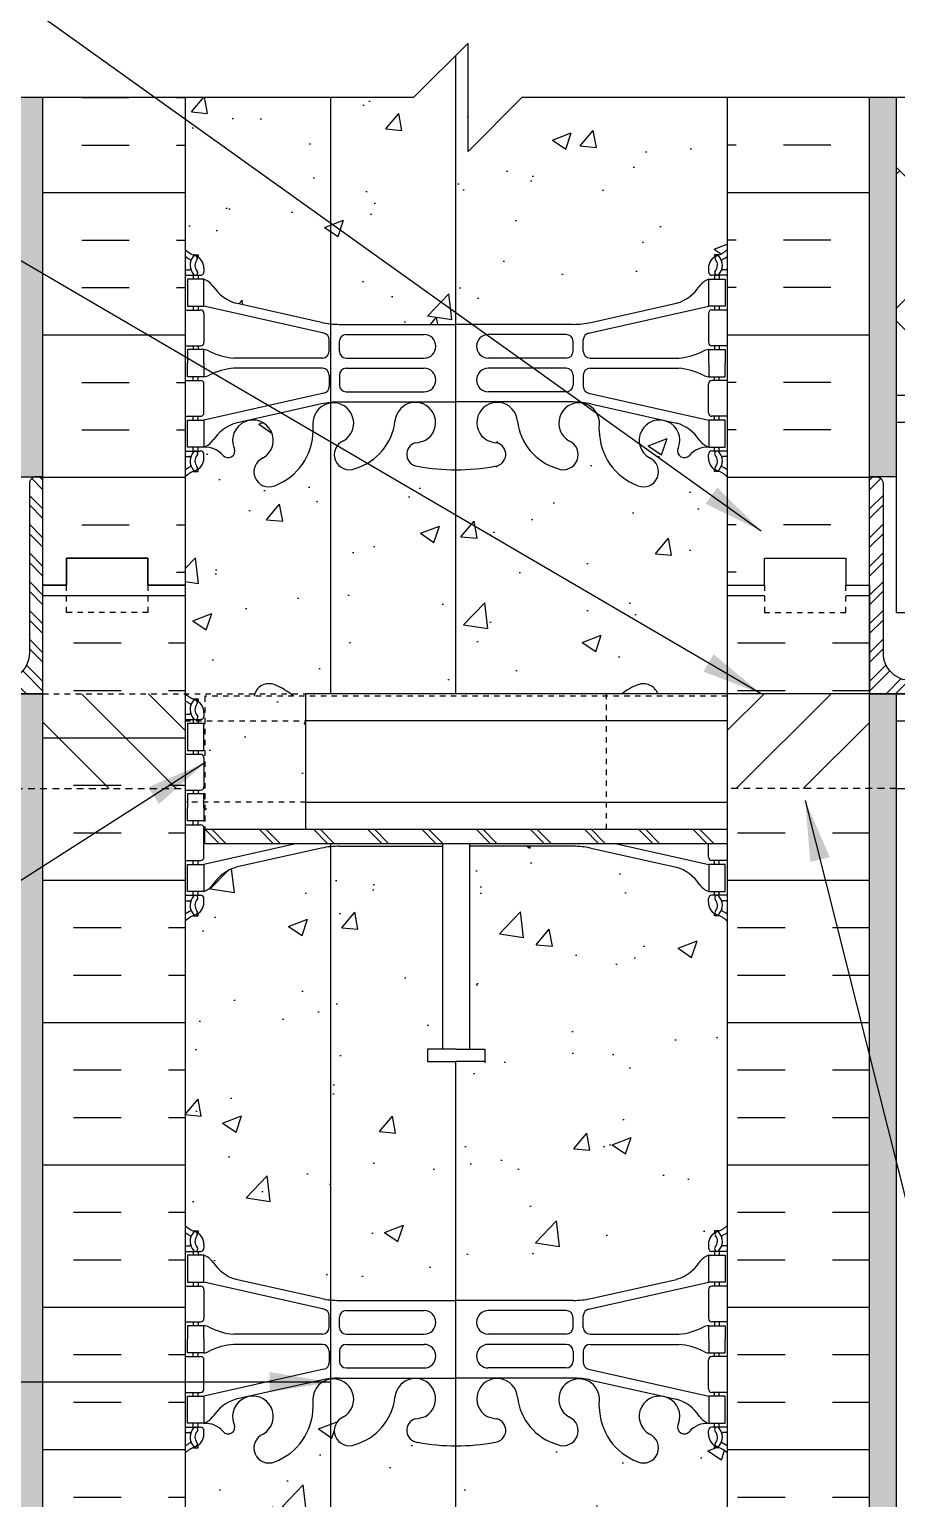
# Model space of a CAD drawing. Header units: inches. Extents: x 378 to 484, y 176 to 258.
# Drawn here: x 448.45 to 464.45, y 205.05 to 232.15 of the extents above; entities that cross this region are included whole.
import ezdxf

# ---------------------------------------------------------------- set-up
doc = ezdxf.new("R2010")
doc.units = ezdxf.units.IN
doc.header["$LTSCALE"] = 0.5
doc.header["$MEASUREMENT"] = 0
doc.linetypes.add('DASHED2', pattern=[0.375, 0.25, -0.125])
doc.linetypes.add('HIDDEN2', pattern=[0.1875, 0.125, -0.0625])
for name, color, linetype in [('HATCH', 12, 'Continuous'), ('Hidden2', 12, 'HIDDEN2'), ('line25', 2, 'Continuous'), ('LINE3', 3, 'Continuous'), ('LINE50', 5, 'Continuous'), ('LINE9', 9, 'Continuous'), ('TEXT', 4, 'Continuous'), ('Web_Edge', 9, 'Continuous')]:
    doc.layers.add(name, color=color, linetype=linetype)
doc.styles.add('DIM', font='romans.shx', dxfattribs={"width": 0.7})
doc.dimstyles.new('ext_12', dxfattribs={"dimscale": 12, "dimtxt": 0.09375, "dimasz": 0.09375, "dimexe": 0.09375, "dimexo": 0.0625, "dimgap": 0.0625, "dimtad": 1, "dimdec": 1, "dimzin": 3, "dimdsep": 46, "dimlunit": 4, "dimtxsty": 'DIM', "dimcen": 0.09, "dimdle": 0.09375, "dimclrt": 4, "dimadec": 0, "dimazin": 0, "dimtfac": 1, "dimtdec": 1, "dimtmove": 2, "dimatfit": 3, "dimfxl": 1, "dimfrac": 2, "dimtolj": 1, "dimtzin": 0, "dimarcsym": 0})

msp = doc.modelspace()

# ---------------------------------------------------------------- hatches: boundary and pattern name
at = {"layer": 'HATCH'}
h = msp.add_hatch(dxfattribs=at)
h.set_pattern_fill('AR-SAND', color=256, scale=0.25, style=0)
h.set_pattern_definition([(37.5, (464.0632, 249.3617), (-0.0157483, 0.481706), [0, -0.38, 0, -0.425, 0, -0.40625]), (7.5, (464.0632, 249.3617), (0.442444, 0.705537), [0, -0.205, 0, -0.3425, 0, -0.13125]), (327.5, (463.7557, 249.3617), (0.7785355, 0.001415), [0, -0.125, 0, -0.45, 0, -0.5875]), (317.5, (463.7557, 249.3617), (0.751532, 0.219419), [0, -0.0625, 0, -0.295, 0, -0.3375])])
h.paths.add_polyline_path([(464.452, 250.124), (463.952, 250.124), (463.952, 248.389), (464.452, 248.389)])
h.paths.add_polyline_path([(448.702, 248.227), (448.702, 248.227), (448.202, 248.227), (448.202, 233.399), (448.702, 233.399), (448.702, 239.897)])
h.paths.add_polyline_path([(448.702, 250.124), (448.202, 250.124), (448.202, 248.389), (448.702, 248.389)])
h.paths.add_polyline_path([(464.452, 248.227), (463.952, 248.227), (463.952, 239.897), (463.952, 233.399), (464.452, 233.399)])
h.paths.add_polyline_path([(448.702, 230.897), (448.202, 230.897), (448.202, 223.897), (448.702, 223.897)])
h.paths.add_polyline_path([(464.452, 230.897), (463.952, 230.897), (463.952, 223.897), (464.452, 223.897)])
h = msp.add_hatch(dxfattribs=at)
h.set_pattern_fill('AR-CONC', color=256, scale=0.5)
h.set_pattern_definition([(50, (0, 0), (3.586301, -0.31376), [0.375, -4.125]), (355, (0, 0), (-0.693757, 3.76096), [0.3, -3.3]), (100.45144, (0.299, -0.026), (2.892544, 3.4472), [0.3187, -3.50571]), (46.1842, (0, 1), (5.336207, -0.827596), [0.5625, -6.1875]), (96.6356, (0.4447, 0.931), (4.67331, 4.870593), [0.47805, -5.25857]), (351.1842, (0, 1), (4.67331, 4.870593), [0.45, -4.95]), (21, (0.5, 0.75), (2.984535, -2.013094), [0.375, -4.125]), (326, (0.5, 0.75), (1.216577, 3.62575), [0.3, -3.3]), (71.45144, (0.7487, 0.5822), (4.201112, 1.612656), [0.3187, -3.50571]), (37.5, (0, 0), (0.0607993, 1.6644693), [0, -3.26, 0, -3.35, 0, -3.3125]), (7.5, (0, 0), (1.3153477, 1.9720586), [0, -1.91, 0, -3.185, 0, -1.2625]), (327.5, (-1.115, 0), (2.6691122, -0.1127744), [0, -1.25, 0, -3.9, 0, -5.175]), (317.5, (-1.615, 0), (2.915931, 0.500525), [0, -1.625, 0, -2.59, 0, -3.675])])
h.paths.add_polyline_path([(463.952, 248.227), (463.451, 248.227), (463.227, 248.308), (463.452, 248.389), (463.952, 248.389), (463.952, 250.124), (448.702, 250.124), (448.702, 248.389), (449.202, 248.389), (449.427, 248.308), (449.203, 248.227), (448.702, 248.227), (448.702, 239.897), (449.139, 239.897), (449.139, 240.397), (450.639, 240.397), (450.639, 239.897), (451.327, 239.897), (451.327, 237.897, 0.088416), (451.473, 237.8), (451.563, 237.8), (451.563, 237.758, -0.249069), (451.673, 237.551), (451.673, 237.483, -0.414214), (451.61, 237.421), (451.563, 237.421), (451.563, 237.351), (451.668, 237.351, 0.231736), (452.026, 237.502, -0.8344), (452.237, 237.376), (452.225, 237.355, 2.155404), (452.764, 237.549, -1), (452.978, 238.06, -0.311223), (453.687, 237.044), (453.686, 236.879, 1.661382), (454.247, 237.232, -1), (454.461, 237.743, -0.30095), (455.197, 236.871, 1.661382), (455.758, 237.224, 0.055617), (455.579, 237.269, -0.843243), (455.613, 237.702, -0.047544), (456.327, 237.766, -0.047544), (457.041, 237.702, -0.843243), (457.075, 237.269, 0.055617), (456.896, 237.224, 1.661382), (457.457, 236.871, -0.30095), (458.193, 237.743, -1), (458.407, 237.232, 1.661382), (458.968, 236.879), (458.967, 237.044, -0.311223), (459.676, 238.06, -1), (459.89, 237.549, 2.155404), (460.428, 237.355), (460.417, 237.376, -0.834375), (460.628, 237.502, 0.23174), (460.986, 237.351), (461.091, 237.351), (461.091, 237.421), (461.043, 237.421, -0.414214), (460.981, 237.483), (460.981, 237.551, -0.249069), (461.091, 237.758), (461.091, 237.8), (461.181, 237.8, 0.08841), (461.327, 237.897), (461.327, 239.897), (462.014, 239.897), (462.014, 240.397), (463.514, 240.397), (463.514, 239.897), (463.952, 239.897)])
h.paths.add_polyline_path([(456.32, 247.82), (456.286, 247.86), (456.004, 247.716, -1.846412), (456.023, 248.163), (456.286, 247.86), (456.32, 247.877, -2.114532)], flags=16)
h.paths.add_polyline_path([(460.393, 234.696), (458.812, 235.049, 0.054974), (458.485, 235.085), (456.327, 235.085), (454.169, 235.085, 0.054974), (453.842, 235.049), (452.261, 234.696, 0.180914), (451.844, 234.385, -0.155529), (451.668, 234.251), (451.563, 234.251), (451.563, 234.181), (451.61, 234.181, -0.414214), (451.673, 234.118), (451.673, 234.051, -0.249069), (451.563, 233.844), (451.563, 233.802), (451.473, 233.802, 0.088416), (451.327, 233.705), (451.327, 233.399), (455.546, 233.399), (456.546, 234.399), (456.546, 232.399), (457.546, 233.399), (461.327, 233.399), (461.327, 233.705, 0.08841), (461.181, 233.802), (461.091, 233.802), (461.091, 233.844, -0.249069), (460.981, 234.051), (460.981, 234.118, -0.414214), (461.043, 234.181), (461.091, 234.181), (461.091, 234.251), (460.986, 234.251, -0.155529), (460.81, 234.385, 0.180914)])
h.paths.add_polyline_path([(461.327, 230.897), (457.546, 230.897), (456.546, 229.897), (456.546, 231.897), (455.546, 230.897), (451.327, 230.897), (451.327, 228.089, 0.088416), (451.473, 227.992), (451.563, 227.992), (451.563, 227.95, -0.249069), (451.673, 227.743), (451.673, 227.676, -0.414214), (451.61, 227.613), (451.563, 227.613), (451.563, 227.543), (451.668, 227.543, -0.155529), (451.844, 227.409, 0.180914), (452.261, 227.098), (453.842, 226.745, 0.054974), (454.169, 226.709), (456.327, 226.709), (458.485, 226.709, 0.054974), (458.812, 226.745), (460.393, 227.098, 0.180914), (460.81, 227.409, -0.155529), (460.986, 227.543), (461.091, 227.543), (461.091, 227.613), (461.043, 227.613, -0.414214), (460.981, 227.676), (460.981, 227.743, -0.249069), (461.091, 227.95), (461.091, 227.992), (461.181, 227.992, 0.08841), (461.327, 228.089)])
h.paths.add_polyline_path([(461.327, 223.897, 0.08841), (461.181, 223.994), (461.091, 223.994), (461.091, 224.036, -0.249069), (460.981, 224.243), (460.981, 224.311, -0.414214), (461.043, 224.373), (461.091, 224.373), (461.091, 224.443), (460.986, 224.443, 0.231736), (460.628, 224.292, -0.8344), (460.417, 224.418), (460.428, 224.439, 2.155404), (459.89, 224.245, -1), (459.676, 223.733, -0.311223), (458.967, 224.749), (458.968, 224.914, 1.661382), (458.407, 224.562, -1), (458.193, 224.051, -0.30095), (457.457, 224.923, 1.661382), (456.896, 224.57, 0.055617), (457.075, 224.525, -0.843243), (457.041, 224.092, -0.047544), (456.327, 224.027, -0.047544), (455.613, 224.092, -0.843243), (455.579, 224.525, 0.055617), (455.758, 224.57, 1.661382), (455.197, 224.923, -0.30095), (454.461, 224.051, -1), (454.247, 224.562, 1.661382), (453.686, 224.914), (453.687, 224.749, -0.311223), (452.978, 223.733, -1), (452.764, 224.245, 2.155404), (452.225, 224.439), (452.237, 224.418, -0.834375), (452.026, 224.292, 0.23174), (451.668, 224.443), (451.563, 224.443), (451.563, 224.373), (451.61, 224.373, -0.414214), (451.673, 224.311), (451.673, 224.243, -0.249069), (451.563, 224.036), (451.563, 223.994), (451.473, 223.994, 0.088416), (451.327, 223.897), (451.327, 221.897), (451.327, 219.897), (452.61, 219.897, -0.431014), (452.978, 220.06, -0.076928), (453.269, 219.897), (453.552, 219.897), (459.385, 219.897, -0.076928), (459.676, 220.06, -0.431014), (460.044, 219.897), (461.327, 219.897)])
h.paths.add_polyline_path([(453.552, 219.85), (451.692, 219.85), (451.692, 219.397), (453.552, 219.397)])
h.paths.add_polyline_path([(453.552, 219.397), (451.692, 219.397), (451.692, 217.897), (453.552, 217.897)])
h.paths.add_polyline_path([(453.552, 217.897), (451.692, 217.897), (451.692, 217.397), (453.552, 217.397)])
h.paths.add_polyline_path([(451.692, 219.85), (452.598, 219.85, -0.044237), (452.61, 219.897), (451.327, 219.897, 0.088416), (451.473, 219.8), (451.563, 219.8), (451.563, 219.758, -0.249069), (451.673, 219.551), (451.673, 219.483, -0.414214), (451.61, 219.421), (451.563, 219.421), (451.563, 219.397), (451.692, 219.397)])
h.paths.add_polyline_path([(451.692, 219.397), (451.563, 219.397), (451.563, 219.351), (451.668, 219.351, 0.013575), (451.692, 219.35)])
h.paths.add_polyline_path([(451.692, 218.845), (451.668, 218.851), (451.563, 218.851), (451.563, 218.781), (451.61, 218.781, -0.414214), (451.673, 218.718), (451.673, 218.183, -0.414214), (451.61, 218.121), (451.563, 218.121), (451.563, 218.051), (451.668, 218.051, -0.02747), (451.692, 218.049)])
h.paths.add_polyline_path([(451.692, 217.553, -0.02747), (451.668, 217.551), (451.563, 217.551), (451.563, 217.481), (451.61, 217.481, -0.414214), (451.673, 217.418), (451.673, 216.883, -0.414214), (451.61, 216.821), (451.563, 216.821), (451.563, 216.751), (451.668, 216.751), (453.393, 217.137), (451.692, 217.137), (451.692, 217.397)])
h.paths.add_polyline_path([(461.181, 215.802), (461.091, 215.802), (461.091, 215.844, -0.249069), (460.981, 216.051), (460.981, 216.118, -0.414214), (461.043, 216.181), (461.091, 216.181), (461.091, 216.251), (460.986, 216.251, -0.168672), (460.8, 216.4, 0.17445), (460.393, 216.696), (458.812, 217.049, 0.054974), (458.485, 217.085), (456.577, 217.085), (456.577, 213.345), (456.856, 213.345), (456.856, 213.118), (456.596, 213.118), (456.327, 213.118), (455.798, 213.118), (455.798, 213.345), (456.077, 213.345), (456.077, 217.085), (454.169, 217.085, 0.054974), (453.842, 217.049), (452.261, 216.696, 0.17445), (451.854, 216.4, -0.168672), (451.668, 216.251), (451.563, 216.251), (451.563, 216.181), (451.61, 216.181, -0.414214), (451.673, 216.118), (451.673, 216.051, -0.249069), (451.563, 215.844), (451.563, 215.802), (451.473, 215.802, 0.088416), (451.327, 215.705), (451.327, 210.089, 0.088416), (451.473, 209.992), (451.563, 209.992), (451.563, 209.95, -0.249069), (451.673, 209.743), (451.673, 209.676, -0.414214), (451.61, 209.613), (451.563, 209.613), (451.563, 209.543), (451.668, 209.543, -0.168672), (451.854, 209.394, 0.17445), (452.261, 209.098), (453.842, 208.745, 0.054974), (454.169, 208.709), (456.327, 208.709), (458.485, 208.709, 0.054974), (458.812, 208.745), (460.393, 209.098, 0.17445), (460.8, 209.394, -0.168672), (460.986, 209.543), (461.091, 209.543), (461.091, 209.613), (461.043, 209.613, -0.414214), (460.981, 209.676), (460.981, 209.743, -0.249069), (461.091, 209.95), (461.091, 209.992), (461.181, 209.992, 0.08841), (461.327, 210.089), (461.327, 215.705, 0.08841)])
h.paths.add_polyline_path([(461.327, 203.897), (461.327, 205.897, 0.08841), (461.181, 205.994), (461.091, 205.994), (461.091, 206.036, -0.249069), (460.981, 206.243), (460.981, 206.311, -0.414214), (461.043, 206.373), (461.091, 206.373), (461.091, 206.443), (460.986, 206.443, 0.231736), (460.628, 206.292, -0.8344), (460.417, 206.418), (460.428, 206.439, 2.155404), (459.89, 206.245, -1), (459.676, 205.733, -0.311223), (458.967, 206.749), (458.968, 206.914, 1.661382), (458.407, 206.562, -1), (458.193, 206.051, -0.30095), (457.457, 206.923, 1.661382), (456.896, 206.57, 0.055617), (457.075, 206.525, -0.843243), (457.041, 206.092, -0.047544), (456.327, 206.027, -0.047544), (455.613, 206.092, -0.843243), (455.579, 206.525, 0.055617), (455.758, 206.57, 1.661382), (455.197, 206.923, -0.30095), (454.461, 206.051, -1), (454.247, 206.562, 1.661382), (453.686, 206.914), (453.687, 206.749, -0.311223), (452.978, 205.733, -1), (452.764, 206.245, 2.155404), (452.225, 206.439), (452.237, 206.418, -0.834375), (452.026, 206.292, 0.23174), (451.668, 206.443), (451.563, 206.443), (451.563, 206.373), (451.61, 206.373, -0.414214), (451.673, 206.311), (451.673, 206.243, -0.249069), (451.563, 206.036), (451.563, 205.994), (451.473, 205.994, 0.088416), (451.327, 205.897), (451.327, 203.897), (451.327, 201.897, 0.088416), (451.473, 201.8), (451.563, 201.8), (451.563, 201.758, -0.249069), (451.673, 201.551), (451.673, 201.483, -0.414214), (451.61, 201.421), (451.563, 201.421), (451.563, 201.351), (451.668, 201.351, 0.231736), (452.026, 201.502, -0.8344), (452.237, 201.376), (452.225, 201.355, 2.155404), (452.764, 201.549, -1), (452.978, 202.06, -0.311223), (453.687, 201.044), (453.686, 200.879, 1.661382), (454.247, 201.232, -1), (454.461, 201.743, -0.30095), (455.197, 200.871, 1.661382), (455.758, 201.224, 0.055617), (455.579, 201.269, -0.843243), (455.613, 201.702, -0.047544), (456.327, 201.766, -0.047544), (457.041, 201.702, -0.843243), (457.075, 201.269, 0.055617), (456.896, 201.224, 1.661382), (457.457, 200.871, -0.30095), (458.193, 201.743, -1), (458.407, 201.232, 1.661382), (458.968, 200.879), (458.967, 201.044, -0.311223), (459.676, 202.06, -1), (459.89, 201.549, 2.155404), (460.428, 201.355), (460.417, 201.376, -0.834375), (460.628, 201.502, 0.23174), (460.986, 201.351), (461.091, 201.351), (461.091, 201.421), (461.043, 201.421, -0.414214), (460.981, 201.483), (460.981, 201.551, -0.249069), (461.091, 201.758), (461.091, 201.8), (461.181, 201.8, 0.08841), (461.327, 201.897)])
h.paths.add_polyline_path([(460.981, 198.118, -0.414214), (461.043, 198.181), (461.091, 198.181), (461.091, 198.251), (460.986, 198.251, -0.155529), (460.81, 198.385, 0.180914), (460.393, 198.696), (458.812, 199.049, 0.054974), (458.485, 199.085), (456.327, 199.085), (454.169, 199.085, 0.054974), (453.842, 199.049), (452.261, 198.696, 0.180914), (451.844, 198.385, -0.155529), (451.668, 198.251), (451.563, 198.251), (451.563, 198.181), (451.61, 198.181, -0.414214), (451.673, 198.118), (451.673, 198.051, -0.249069), (451.563, 197.844), (451.563, 197.802), (451.473, 197.802, 0.088416), (451.327, 197.705), (451.327, 194.899), (455.327, 194.899), (456.327, 195.899), (456.327, 194.899), (456.327, 193.899), (457.327, 194.899), (461.327, 194.899), (461.327, 197.705, 0.08841), (461.181, 197.802), (461.091, 197.802), (461.091, 197.844, -0.249069), (460.981, 198.051)])
h = msp.add_hatch(dxfattribs=at)
h.set_pattern_fill('INSUL', color=256, scale=7, style=0)
h.set_pattern_definition([(0, (-2474.8346, -175.1126), (0, 2.625), []), (0, (-2474.8346, -174.2376), (0, 2.625), [0.875, -0.875]), (0, (-2474.8346, -173.3626), (0, 2.625), [0.875, -0.875])])
h.paths.add_polyline_path([(451.327, 230.897), (448.702, 230.897), (448.702, 221.897), (449.139, 221.897), (449.139, 222.397), (450.639, 222.397), (450.639, 221.897), (451.327, 221.897)])
h = msp.add_hatch(dxfattribs=at)
h.set_pattern_fill('INSUL', color=256, scale=7, style=0)
h.set_pattern_definition([(180, (3387.4885, -175.1126), (0, 2.625), []), (180, (3387.4885, -174.2376), (0, 2.625), [0.875, -0.875]), (180, (3387.4885, -173.3626), (0, 2.625), [0.875, -0.875])])
h.paths.add_polyline_path([(463.952, 230.897), (461.327, 230.897), (461.327, 221.897), (462.014, 221.897), (462.014, 222.397), (463.514, 222.397), (463.514, 221.897), (463.952, 221.897)])
h = msp.add_hatch(dxfattribs=at)
h.set_pattern_fill('INSUL', color=256, scale=7, angle=45, style=0)
h.set_pattern_definition([(45, (357.1488, 66.4958), (-1.856155, 1.856155), []), (45, (356.53, 67.1145), (-1.856155, 1.856155), [0.875, -0.875]), (45, (355.9114, 67.7333), (-1.856155, 1.856155), [0.875, -0.875])])
h.paths.add_polyline_path([(465.7, 225.522), (468.529, 225.522), (464.452, 229.599), (464.452, 226.77)])
h = msp.add_hatch(dxfattribs=at)
h.set_pattern_fill('INSUL', color=256, scale=7, angle=90, style=0)
h.set_pattern_definition([(90, (357.1488, 66.4958), (-2.625, 2e-16), []), (90, (356.2738, 66.4958), (-2.625, 2e-16), [0.875, -0.875]), (90, (355.3988, 66.4958), (-2.625, 2e-16), [0.875, -0.875])])
h.paths.add_polyline_path([(464.452, 224.897), (464.452, 221.397), (482.592, 221.397), (482.592, 224.897)])
h = msp.add_hatch(dxfattribs=at)
h.set_pattern_fill('ANSI32', color=256, style=0)
h.set_pattern_definition([(135, (567.7206, -35.1911), (0.26516504, 0.26516504), []), (135, (567.5438, -35.1911), (0.26516504, 0.26516504), [])])
h.paths.add_polyline_path([(447.952, 220.147), (445.702, 220.147), (445.202, 220.022), (445.202, 219.897), (448.702, 219.897), (448.702, 223.897), (448.577, 223.897, 0.414214), (448.452, 223.772), (448.452, 220.647, -0.414214)])
h = msp.add_hatch(dxfattribs=at)
h.set_pattern_fill('ANSI32', color=256, style=0)
h.set_pattern_definition([(45, (344.9333, -35.1911), (-0.26516504, 0.26516504), []), (45, (345.11006, -35.1911), (-0.26516504, 0.26516504), [])])
h.paths.add_polyline_path([(464.202, 220.647), (464.202, 223.772, 0.414214), (464.077, 223.897), (463.952, 223.897), (463.952, 219.897), (467.452, 219.897), (467.452, 220.022), (466.952, 220.147), (464.702, 220.147, -0.414214)])
h = msp.add_hatch(dxfattribs=at)
h.set_pattern_fill('INSUL', color=256, scale=7, style=0)
h.set_pattern_definition([(0, (463.2665, 213.8323), (0, 2.625), []), (0, (463.2665, 214.7073), (0, 2.625), [0.875, -0.875]), (0, (463.2665, 215.5823), (0, 2.625), [0.875, -0.875])])
h.paths.add_polyline_path([(463.952, 218.147), (461.327, 218.147), (461.327, 203.897), (462.014, 203.897), (462.014, 204.397), (463.514, 204.397), (463.514, 203.897), (463.952, 203.897)])
h.paths.add_polyline_path([(463.952, 221.897), (463.514, 221.897), (463.514, 221.397), (462.014, 221.397), (462.014, 221.897), (461.327, 221.897), (461.327, 219.897), (463.952, 219.897)])
h.paths.add_polyline_path([(448.702, 203.897), (449.139, 203.897), (449.139, 204.397), (450.639, 204.397), (450.639, 203.897), (451.327, 203.897), (451.327, 221.897), (450.639, 221.897), (450.639, 222.397), (449.139, 222.397), (449.139, 221.897), (448.702, 221.897)])
h = msp.add_hatch(dxfattribs=at)
h.set_pattern_fill('AR-SAND', color=256, scale=0.25, style=0)
h.set_pattern_definition([(142.5, (623.70745, -44.5531), (0.01574834, 0.48170594), [0, -0.38, 0, -0.425, 0, -0.40625]), (172.5, (623.70745, -44.5531), (-0.4424442, 0.7055365), [0, -0.205, 0, -0.3425, 0, -0.13125]), (212.5, (624.01495, -44.5531), (-0.77853547, 0.00141476), [0, -0.125, 0, -0.45, 0, -0.5875]), (222.5, (624.01495, -44.5531), (-0.7515317, 0.2194189), [0, -0.0625, 0, -0.295, 0, -0.3375])])
h.paths.add_polyline_path([(448.202, 219.897), (448.702, 219.897), (448.702, 203.838), (448.702, 194.838), (448.202, 194.838)])
h = msp.add_hatch(dxfattribs=at)
h.set_pattern_fill('ANSI31', color=256, scale=7, style=0)
h.set_pattern_definition([(135, (528.43425, 24.5549), (0.6187184, 0.6187184), [])])
h.paths.add_polyline_path([(448.702, 219.397), (451.327, 219.397), (451.327, 218.147), (448.702, 218.147)])
h.paths.add_polyline_path([(448.702, 219.897), (451.202, 219.897), (451.327, 219.897), (451.327, 219.397), (448.702, 219.397)])
h = msp.add_hatch(dxfattribs=at)
h.set_pattern_fill('ANSI31', color=256, scale=7, style=0)
h.set_pattern_definition([(45, (384.2196, 24.5549), (-0.6187184, 0.6187184), [])])
h.paths.add_polyline_path([(463.952, 219.397), (461.327, 219.397), (461.327, 218.147), (463.952, 218.147)])
h.paths.add_polyline_path([(463.952, 219.897), (461.452, 219.897), (461.327, 219.897), (461.327, 219.397), (463.952, 219.397)])
h = msp.add_hatch(dxfattribs=at)
h.set_pattern_fill('AR-SAND', color=256, scale=0.25, style=0)
h.set_pattern_definition([(37.5, (288.94643, -44.5531), (-0.01574834, 0.48170594), [0, -0.38, 0, -0.425, 0, -0.40625]), (7.5, (288.9464, -44.5531), (0.4424442, 0.7055365), [0, -0.205, 0, -0.3425, 0, -0.13125]), (327.5, (288.63893, -44.5531), (0.77853547, 0.00141476), [0, -0.125, 0, -0.45, 0, -0.5875]), (317.5, (288.6389, -44.5531), (0.7515317, 0.2194189), [0, -0.0625, 0, -0.295, 0, -0.3375])])
h.paths.add_polyline_path([(464.452, 219.897), (463.952, 219.897), (463.952, 203.838), (463.952, 194.838), (464.452, 194.838)])

# ---------------------------------------------------------------- linework, layer by layer
at = {"layer": 'HATCH', "linetype": 'HIDDEN2'}
for p, q in [((451.692, 219.85), (451.692, 217.397)), ((461.327, 219.85), (451.692, 219.85))]:
    msp.add_line(p, q, dxfattribs=at)
at = {"layer": 'HATCH', "linetype": 'HIDDEN2', "ltscale": 2}
for p, q in [((448.202, 218.147), (451.327, 218.147)), ((464.452, 218.147), (461.327, 218.147))]:
    msp.add_line(p, q, dxfattribs=at)
at = {"layer": 'HATCH'}
for p, q in [((451.692, 217.397), (451.952, 217.137)), ((451.817, 217.397), (452.077, 217.137)), ((452.692, 217.397), (452.952, 217.137)), ((452.817, 217.397), (453.077, 217.137)), ((453.692, 217.397), (453.952, 217.137)), ((453.817, 217.397), (454.077, 217.137)), ((454.692, 217.397), (454.952, 217.137)), ((454.817, 217.397), (455.077, 217.137)), ((455.692, 217.397), (455.952, 217.137)), ((455.817, 217.397), (456.077, 217.137)), ((456.692, 217.397), (456.952, 217.137)), ((456.817, 217.397), (457.077, 217.137)), ((457.692, 217.397), (457.952, 217.137)), ((457.817, 217.397), (458.077, 217.137)), ((458.692, 217.397), (458.952, 217.137)), ((458.817, 217.397), (459.077, 217.137)), ((459.692, 217.397), (459.952, 217.137)), ((459.817, 217.397), (460.077, 217.137)), ((460.692, 217.397), (460.952, 217.137)), ((460.817, 217.397), (461.077, 217.137))]:
    msp.add_line(p, q, dxfattribs=at)
at = {"layer": 'Hidden2'}
for p, q in [((459.102, 217.397), (459.102, 219.897)), ((451.327, 219.397), (453.552, 219.397)), ((453.552, 217.897), (451.327, 217.897))]:
    msp.add_line(p, q, dxfattribs=at)
msp.add_lwpolyline([(448.702, 219.897), (453.552, 219.897)], dxfattribs=at)
at = {"layer": 'line25'}
for p, q in [((451.327, 230.897), (451.327, 221.897)), ((461.327, 230.897), (461.327, 219.897)), ((464.452, 221.397), (464.452, 230.897)), ((468.654, 225.397), (464.452, 229.599)), ((465.825, 225.397), (464.452, 226.77)), ((448.202, 223.897), (448.702, 223.897)), ((464.452, 223.897), (463.952, 223.897)), ((451.327, 221.897), (451.327, 203.897)), ((464.452, 221.397), (479.621, 221.397)), ((448.702, 219.897), (430.062, 219.897)), ((453.552, 217.397), (453.552, 219.897)), ((461.327, 219.897), (461.327, 203.897)), ((463.952, 219.897), (482.592, 219.897)), ((461.327, 219.397), (453.552, 219.397)), ((464.452, 219.397), (482.592, 219.397)), ((464.452, 218.147), (482.592, 218.147)), ((453.552, 217.897), (461.327, 217.897)), ((451.692, 217.397), (461.327, 217.397)), ((451.692, 217.137), (451.692, 217.397)), ((451.692, 217.137), (461.327, 217.137)), ((456.077, 213.345), (456.077, 217.137)), ((456.577, 213.345), (456.577, 217.137))]:
    msp.add_line(p, q, dxfattribs=at)
for points in [[(482.592, 224.897), (464.452, 224.897)], [(463.952, 219.897), (453.552, 219.897)], [(456.327, 213.345), (455.798, 213.345), (455.798, 213.118), (456.327, 213.118)], [(456.327, 213.345), (456.856, 213.345), (456.856, 213.118), (456.596, 213.118)], [(456.596, 213.118), (456.327, 213.118)]]:
    msp.add_lwpolyline(points, dxfattribs=at)
at = {"layer": 'LINE3'}
for p, q in [((456.313, 231.664), (456.313, 219.897)), ((454.01, 230.897), (454.01, 219.897)), ((454.01, 217.137), (454.01, 194.899)), ((456.313, 213.118), (456.313, 195.885))]:
    msp.add_line(p, q, dxfattribs=at)
at = {"layer": 'LINE50'}
for p, q in [((448.702, 221.897), (448.702, 230.897)), ((448.702, 203.897), (448.702, 221.897)), ((463.952, 221.897), (463.952, 219.897)), ((463.952, 203.838), (463.952, 219.897))]:
    msp.add_line(p, q, dxfattribs=at)
at = {"layer": 'LINE50', "color": 9}
msp.add_line((464.452, 194.899), (464.452, 219.897), dxfattribs=at)
at = {"layer": 'LINE50'}
for points in [[(461.327, 221.897), (462.014, 221.897), (462.014, 222.397), (463.514, 222.397), (463.514, 221.897), (463.952, 221.897), (463.952, 230.897)], [(451.327, 221.897), (450.639, 221.897), (450.639, 222.397), (449.139, 222.397), (449.139, 221.897), (448.702, 221.897)], [(448.702, 221.897), (449.139, 221.897), (449.139, 222.397), (450.639, 222.397), (450.639, 221.897), (451.327, 221.897)]]:
    msp.add_lwpolyline(points, dxfattribs=at)
at = {"layer": 'LINE9'}
for p, q in [((455.546, 230.897), (456.546, 231.897)), ((456.546, 229.897), (456.546, 231.897)), ((447.389, 230.897), (455.546, 230.897)), ((457.546, 230.897), (456.546, 229.897)), ((457.546, 230.897), (465.702, 230.897))]:
    msp.add_line(p, q, dxfattribs=at)
msp.add_lwpolyline([(482.592, 225.397), (464.452, 225.397)], dxfattribs=at)
for points in [[(445.202, 219.897), (448.702, 219.897), (448.702, 223.897), (448.577, 223.897, 0.414214), (448.452, 223.772), (448.452, 220.647, -0.414214), (447.952, 220.147), (445.702, 220.147), (445.202, 220.022)], [(467.452, 219.897), (463.952, 219.897), (463.952, 223.897), (464.077, 223.897, -0.414214), (464.202, 223.772), (464.202, 220.647, 0.414214), (464.702, 220.147), (466.952, 220.147), (467.452, 220.022)]]:
    msp.add_lwpolyline(points, format="xyb", close=True, dxfattribs=at)
at = {"layer": 'LINE9', "linetype": 'DASHED2', "ltscale": 0.15}
for points in [[(450.639, 221.897), (450.639, 221.897), (450.639, 221.397), (449.139, 221.397), (449.139, 221.897), (449.139, 221.897)], [(450.639, 221.897), (450.639, 221.897), (450.639, 221.397), (449.139, 221.397), (449.139, 221.897), (449.139, 221.897)], [(462.014, 221.897), (462.014, 221.897), (462.014, 221.397), (463.514, 221.397), (463.514, 221.897), (463.514, 221.897)]]:
    msp.add_lwpolyline(points, dxfattribs=at)
at = {"layer": 'Web_Edge'}
for p, q in [((451.473, 227.992), (451.563, 227.992)), ((451.563, 227.992), (451.563, 227.95)), ((461.181, 227.992), (461.091, 227.992)), ((461.091, 227.992), (461.091, 227.95)), ((451.327, 227.713), (451.405, 227.713)), ((451.327, 227.613), (451.61, 227.613)), ((451.473, 227.613), (451.473, 227.543)), ((451.563, 227.613), (451.563, 227.543)), ((451.673, 227.743), (451.673, 227.676)), ((460.981, 227.743), (460.981, 227.676)), ((461.327, 227.613), (461.043, 227.613)), ((461.091, 227.613), (461.091, 227.543)), ((461.181, 227.613), (461.181, 227.543)), ((461.327, 227.713), (461.249, 227.713)), ((453.842, 226.745), (452.261, 227.098)), ((458.812, 226.745), (460.393, 227.098)), ((451.327, 226.973), (451.61, 226.973)), ((451.473, 227.043), (451.473, 226.973)), ((451.563, 227.043), (451.563, 226.973)), ((453.886, 226.546), (451.668, 227.043)), ((451.673, 226.911), (451.673, 226.376)), ((458.768, 226.546), (460.986, 227.043)), ((460.981, 226.911), (460.981, 226.376)), ((461.327, 226.973), (461.043, 226.973)), ((461.091, 227.043), (461.091, 226.973)), ((461.181, 227.043), (461.181, 226.973)), ((454.169, 226.709), (456.327, 226.709)), ((454.296, 226.522), (455.735, 226.522)), ((458.485, 226.709), (456.327, 226.709)), ((458.358, 226.522), (456.919, 226.522)), ((451.327, 226.313), (451.61, 226.313)), ((451.473, 226.313), (451.473, 226.243)), ((451.563, 226.313), (451.563, 226.243)), ((453.983, 226.212), (453.983, 226.424)), ((454.171, 226.213), (454.171, 226.397)), ((458.483, 226.213), (458.483, 226.397)), ((458.671, 226.212), (458.671, 226.424)), ((461.327, 226.313), (461.043, 226.313)), ((461.091, 226.313), (461.091, 226.243)), ((461.181, 226.313), (461.181, 226.243)), ((453.858, 226.087), (452.221, 226.087)), ((454.296, 226.088), (455.735, 226.088)), ((458.358, 226.088), (456.919, 226.088)), ((458.796, 226.087), (460.433, 226.087)), ((451.473, 225.673), (451.473, 225.743)), ((451.563, 225.673), (451.563, 225.743)), ((453.858, 225.899), (452.221, 225.899)), ((453.983, 225.774), (453.983, 225.562)), ((454.171, 225.773), (454.171, 225.589)), ((454.296, 225.898), (455.735, 225.898)), ((458.358, 225.898), (456.919, 225.898)), ((458.483, 225.773), (458.483, 225.589)), ((458.671, 225.774), (458.671, 225.562)), ((458.796, 225.899), (460.433, 225.899)), ((461.091, 225.673), (461.091, 225.743)), ((461.181, 225.673), (461.181, 225.743)), ((451.327, 225.673), (451.61, 225.673)), ((453.886, 225.44), (451.668, 224.943)), ((451.673, 225.076), (451.673, 225.611)), ((454.296, 225.464), (455.735, 225.464)), ((458.358, 225.464), (456.919, 225.464)), ((458.768, 225.44), (460.986, 224.943)), ((460.981, 225.076), (460.981, 225.611)), ((461.327, 225.673), (461.043, 225.673)), ((453.842, 225.241), (452.261, 224.888)), ((454.169, 225.277), (456.327, 225.277)), ((458.485, 225.277), (456.327, 225.277)), ((458.812, 225.241), (460.393, 224.888)), ((451.327, 225.013), (451.61, 225.013)), ((451.473, 224.943), (451.473, 225.013)), ((451.563, 224.943), (451.563, 225.013)), ((453.687, 224.749), (453.686, 224.914)), ((458.967, 224.749), (458.968, 224.914)), ((461.327, 225.013), (461.043, 225.013)), ((461.091, 224.943), (461.091, 225.013)), ((461.181, 224.943), (461.181, 225.013)), ((451.327, 224.373), (451.61, 224.373)), ((451.473, 224.373), (451.473, 224.443)), ((451.563, 224.373), (451.563, 224.443)), ((452.225, 224.439), (452.237, 224.418)), ((460.428, 224.439), (460.417, 224.418)), ((461.327, 224.373), (461.043, 224.373)), ((461.091, 224.373), (461.091, 224.443)), ((461.181, 224.373), (461.181, 224.443)), ((451.327, 224.273), (451.405, 224.273)), ((451.673, 224.243), (451.673, 224.311)), ((460.981, 224.243), (460.981, 224.311)), ((461.327, 224.273), (461.249, 224.273)), ((451.473, 223.994), (451.563, 223.994)), ((451.563, 223.994), (451.563, 224.036)), ((461.091, 223.994), (461.091, 224.036)), ((461.181, 223.994), (461.091, 223.994)), ((451.473, 219.8), (451.563, 219.8)), ((451.563, 219.8), (451.563, 219.758)), ((451.327, 219.521), (451.405, 219.521)), ((451.673, 219.551), (451.673, 219.483)), ((451.327, 219.421), (451.61, 219.421)), ((451.473, 219.421), (451.473, 219.351)), ((451.563, 219.421), (451.563, 219.351)), ((451.327, 218.781), (451.61, 218.781)), ((451.473, 218.851), (451.473, 218.781)), ((451.563, 218.851), (451.563, 218.781)), ((451.692, 218.845), (451.668, 218.851)), ((451.673, 218.718), (451.673, 218.183)), ((451.327, 218.121), (451.61, 218.121)), ((451.473, 218.121), (451.473, 218.051)), ((451.563, 218.121), (451.563, 218.051)), ((451.327, 217.481), (451.61, 217.481)), ((451.473, 217.481), (451.473, 217.551)), ((451.563, 217.481), (451.563, 217.551)), ((451.673, 216.883), (451.673, 217.418)), ((453.393, 217.137), (451.668, 216.751)), ((453.842, 217.049), (452.261, 216.696)), ((454.169, 217.085), (456.077, 217.085)), ((458.485, 217.085), (456.577, 217.085)), ((458.812, 217.049), (460.393, 216.696)), ((459.261, 217.137), (460.986, 216.751)), ((460.981, 216.883), (460.981, 217.137)), ((451.327, 216.821), (451.61, 216.821)), ((451.473, 216.751), (451.473, 216.821)), ((451.563, 216.751), (451.563, 216.821)), ((461.327, 216.821), (461.043, 216.821)), ((461.091, 216.751), (461.091, 216.821)), ((461.181, 216.751), (461.181, 216.821)), ((451.473, 216.181), (451.473, 216.251)), ((451.563, 216.181), (451.563, 216.251)), ((461.091, 216.181), (461.091, 216.251)), ((461.181, 216.181), (461.181, 216.251)), ((451.327, 216.181), (451.61, 216.181)), ((451.327, 216.081), (451.405, 216.081)), ((451.673, 216.051), (451.673, 216.118)), ((460.981, 216.051), (460.981, 216.118)), ((461.327, 216.181), (461.043, 216.181)), ((461.327, 216.081), (461.249, 216.081)), ((451.473, 215.802), (451.563, 215.802)), ((451.563, 215.802), (451.563, 215.844)), ((461.091, 215.802), (461.091, 215.844)), ((461.181, 215.802), (461.091, 215.802)), ((451.473, 209.992), (451.563, 209.992)), ((451.563, 209.992), (451.563, 209.95)), ((461.181, 209.992), (461.091, 209.992)), ((461.091, 209.992), (461.091, 209.95)), ((451.327, 209.713), (451.405, 209.713)), ((451.673, 209.743), (451.673, 209.676)), ((460.981, 209.743), (460.981, 209.676)), ((461.327, 209.713), (461.249, 209.713)), ((451.327, 209.613), (451.61, 209.613)), ((451.473, 209.613), (451.473, 209.543)), ((451.563, 209.613), (451.563, 209.543)), ((461.327, 209.613), (461.043, 209.613)), ((461.091, 209.613), (461.091, 209.543)), ((461.181, 209.613), (461.181, 209.543)), ((451.327, 208.973), (451.61, 208.973)), ((451.473, 209.043), (451.473, 208.973)), ((451.563, 209.043), (451.563, 208.973)), ((453.886, 208.546), (451.668, 209.043)), ((451.673, 208.911), (451.673, 208.376)), ((453.842, 208.745), (452.261, 209.098)), ((458.768, 208.546), (460.986, 209.043)), ((458.812, 208.745), (460.393, 209.098)), ((460.981, 208.911), (460.981, 208.376)), ((461.327, 208.973), (461.043, 208.973)), ((461.091, 209.043), (461.091, 208.973)), ((461.181, 209.043), (461.181, 208.973)), ((454.169, 208.709), (456.327, 208.709)), ((458.485, 208.709), (456.327, 208.709)), ((453.983, 208.212), (453.983, 208.424)), ((454.171, 208.213), (454.171, 208.397)), ((454.296, 208.522), (455.735, 208.522)), ((458.358, 208.522), (456.919, 208.522)), ((458.483, 208.213), (458.483, 208.397)), ((458.671, 208.212), (458.671, 208.424)), ((451.327, 208.313), (451.61, 208.313)), ((451.473, 208.313), (451.473, 208.243)), ((451.563, 208.313), (451.563, 208.243)), ((453.858, 208.087), (452.221, 208.087)), ((454.296, 208.088), (455.735, 208.088)), ((458.358, 208.088), (456.919, 208.088)), ((458.796, 208.087), (460.433, 208.087)), ((461.327, 208.313), (461.043, 208.313)), ((461.091, 208.313), (461.091, 208.243)), ((461.181, 208.313), (461.181, 208.243)), ((453.858, 207.899), (452.221, 207.899)), ((454.296, 207.898), (455.735, 207.898)), ((458.358, 207.898), (456.919, 207.898)), ((458.796, 207.899), (460.433, 207.899)), ((451.327, 207.673), (451.61, 207.673)), ((451.473, 207.673), (451.473, 207.743)), ((451.563, 207.673), (451.563, 207.743)), ((451.673, 207.076), (451.673, 207.611)), ((453.983, 207.774), (453.983, 207.562)), ((454.171, 207.773), (454.171, 207.589)), ((458.483, 207.773), (458.483, 207.589)), ((458.671, 207.774), (458.671, 207.562)), ((460.981, 207.076), (460.981, 207.611)), ((461.327, 207.673), (461.043, 207.673)), ((461.091, 207.673), (461.091, 207.743)), ((461.181, 207.673), (461.181, 207.743)), ((453.886, 207.44), (451.668, 206.943)), ((454.169, 207.277), (456.327, 207.277)), ((454.296, 207.464), (455.735, 207.464)), ((458.485, 207.277), (456.327, 207.277)), ((458.358, 207.464), (456.919, 207.464)), ((458.768, 207.44), (460.986, 206.943)), ((451.327, 207.013), (451.61, 207.013)), ((451.473, 206.943), (451.473, 207.013)), ((451.563, 206.943), (451.563, 207.013)), ((453.842, 207.241), (452.261, 206.888)), ((458.812, 207.241), (460.393, 206.888)), ((461.327, 207.013), (461.043, 207.013)), ((461.091, 206.943), (461.091, 207.013)), ((461.181, 206.943), (461.181, 207.013)), ((453.687, 206.749), (453.686, 206.914)), ((458.967, 206.749), (458.968, 206.914)), ((451.327, 206.373), (451.61, 206.373)), ((451.327, 206.273), (451.405, 206.273)), ((451.473, 206.373), (451.473, 206.443)), ((451.563, 206.373), (451.563, 206.443)), ((451.673, 206.243), (451.673, 206.311)), ((452.225, 206.439), (452.237, 206.418)), ((460.428, 206.439), (460.417, 206.418)), ((460.981, 206.243), (460.981, 206.311)), ((461.327, 206.373), (461.043, 206.373)), ((461.091, 206.373), (461.091, 206.443)), ((461.181, 206.373), (461.181, 206.443)), ((461.327, 206.273), (461.249, 206.273)), ((451.473, 205.994), (451.563, 205.994)), ((451.563, 205.994), (451.563, 206.036)), ((461.091, 205.994), (461.091, 206.036)), ((461.181, 205.994), (461.091, 205.994))]:
    msp.add_line(p, q, dxfattribs=at)
for points in [[(451.368, 227.043), (451.668, 227.043), (451.668, 227.543), (451.368, 227.543)], [(461.286, 227.043), (460.986, 227.043), (460.986, 227.543), (461.286, 227.543)], [(451.368, 224.943), (451.668, 224.943), (451.668, 224.443), (451.368, 224.443)], [(461.286, 224.943), (460.986, 224.943), (460.986, 224.443), (461.286, 224.443)], [(451.368, 218.851), (451.668, 218.851), (451.668, 219.351), (451.368, 219.351)], [(451.368, 216.751), (451.668, 216.751), (451.668, 216.251), (451.368, 216.251)], [(461.286, 216.751), (460.986, 216.751), (460.986, 216.251), (461.286, 216.251)], [(451.368, 209.043), (451.668, 209.043), (451.668, 209.543), (451.368, 209.543)], [(461.286, 209.043), (460.986, 209.043), (460.986, 209.543), (461.286, 209.543)], [(451.368, 206.943), (451.668, 206.943), (451.668, 206.443), (451.368, 206.443)], [(461.286, 206.943), (460.986, 206.943), (460.986, 206.443), (461.286, 206.443)]]:
    msp.add_lwpolyline(points, close=True, dxfattribs=at)
for points in [[(451.668, 225.993), (451.668, 226.243), (451.368, 226.243), (451.368, 225.993)], [(460.986, 225.993), (460.986, 226.243), (461.286, 226.243), (461.286, 225.993)], [(451.668, 225.993), (451.668, 225.743), (451.368, 225.743), (451.368, 225.993)], [(460.986, 225.993), (460.986, 225.743), (461.286, 225.743), (461.286, 225.993)], [(451.668, 217.801), (451.668, 218.051), (451.368, 218.051), (451.368, 217.801)], [(451.668, 217.801), (451.668, 217.551), (451.368, 217.551), (451.368, 217.801)], [(451.668, 207.993), (451.668, 208.243), (451.368, 208.243), (451.368, 207.993)], [(460.986, 207.993), (460.986, 208.243), (461.286, 208.243), (461.286, 207.993)], [(451.668, 207.993), (451.668, 207.743), (451.368, 207.743), (451.368, 207.993)], [(460.986, 207.993), (460.986, 207.743), (461.286, 207.743), (461.286, 207.993)]]:
    msp.add_lwpolyline(points, dxfattribs=at)
for centre, radius, start, end in [((451.673, 228.45), 0.5, 226.2109, 250.5288), ((451.673, 228.45), 0.6, 234.7832, 245.0748), ((451.667, 227.798), 0.25, 140.1145, 222.4609), ((451.411, 227.887), 0.021, 343.464, 63.9957), ((451.509, 227.929), 0.045, 321.448, 139.1879), ((451.423, 227.743), 0.25, 0, 70.5288), ((451.667, 227.798), 0.16, 140.0001, 222.4609), ((461.231, 227.743), 0.25, 109.4712, 180), ((461.145, 227.929), 0.045, 40.8121, 218.552), ((460.987, 227.798), 0.16, 317.5391, 39.9999), ((460.981, 228.45), 0.5, 289.4712, 313.7878), ((460.987, 227.798), 0.25, 317.5391, 39.8855), ((461.243, 227.887), 0.021, 116.0043, 196.536), ((460.981, 228.45), 0.6, 294.9252, 305.2158), ((451.405, 227.733), 0.0196, 269.4032, 15.4901), ((451.515, 227.659), 0.045, 222.4609, 42.4609), ((451.61, 227.676), 0.0625, 270, 0), ((461.043, 227.676), 0.0625, 180, 270), ((461.138, 227.659), 0.045, 137.5391, 317.5391), ((461.249, 227.733), 0.0196, 164.5099, 270.5968), ((451.546, 227.2), 0.364, 34.9775, 70.3387), ((452.469, 227.812), 0.743, 212.7919, 253.8107), ((460.185, 227.812), 0.743, 286.1893, 327.2081), ((461.108, 227.2), 0.364, 109.6613, 145.0225), ((451.61, 226.911), 0.0625, 0, 90), ((461.043, 226.911), 0.0625, 90, 180), ((454.169, 228.209), 1.5, 257.4135, 270), ((453.858, 226.424), 0.125, 0, 77.3767), ((454.296, 226.397), 0.125, 90, 180), ((455.735, 226.305), 0.217, 270, 90), ((456.919, 226.305), 0.217, 90, 270), ((458.358, 226.397), 0.125, 0, 90), ((458.485, 228.209), 1.5, 270, 282.5865), ((458.796, 226.424), 0.125, 102.6233, 180), ((451.61, 226.376), 0.0625, 270, 0), ((451.664, 226.024), 0.219, 60.4937, 88.92), ((460.99, 226.024), 0.219, 91.08, 119.5063), ((461.043, 226.376), 0.0625, 180, 270), ((452.309, 227.254), 1.17, 242.6365, 265.6505), ((453.858, 226.212), 0.125, 270, 0), ((454.296, 226.213), 0.125, 180, 270), ((458.358, 226.213), 0.125, 270, 360), ((458.796, 226.212), 0.125, 180, 270), ((460.344, 227.254), 1.17, 274.3495, 297.3635), ((451.664, 225.962), 0.219, 271.08, 299.5063), ((452.309, 224.732), 1.17, 94.3495, 117.3635), ((453.858, 225.774), 0.125, 0, 90), ((454.296, 225.773), 0.125, 90, 180), ((455.735, 225.681), 0.217, 270, 90), ((456.919, 225.681), 0.217, 90, 270), ((458.358, 225.773), 0.125, 0, 90), ((458.796, 225.774), 0.125, 90, 180), ((460.344, 224.732), 1.17, 62.6365, 85.6505), ((460.99, 225.962), 0.219, 240.4937, 268.92), ((451.61, 225.611), 0.0625, 0, 90), ((453.858, 225.562), 0.125, 282.6233, 0), ((454.296, 225.589), 0.125, 180, 270), ((458.358, 225.589), 0.125, 270, 0), ((458.796, 225.562), 0.125, 180, 257.3767), ((461.043, 225.611), 0.0625, 90, 180), ((454.06, 224.887), 0.375, 299.9315, 175.7552), ((454.169, 223.777), 1.5, 90, 102.5865), ((455.571, 224.895), 0.375, 299.9315, 175.7552), ((457.083, 224.895), 0.375, 4.2448, 240.0685), ((458.594, 224.887), 0.375, 4.2448, 240.0685), ((458.485, 223.777), 1.5, 77.4135, 90), ((451.61, 225.076), 0.0625, 270, 0), ((452.469, 224.174), 0.743, 106.1893, 147.2081), ((452.577, 224.57), 0.375, 299.9315, 200.3757), ((454.17, 225.043), 1.034, 286.3365, 353.3331), ((458.484, 225.043), 1.034, 186.6669, 253.6635), ((460.077, 224.57), 0.375, 339.6243, 240.0685), ((460.185, 224.174), 0.743, 32.7919, 73.8107), ((461.043, 225.076), 0.0625, 180, 270), ((452.595, 224.756), 1.092, 290.5175, 359.6668), ((460.059, 224.756), 1.092, 180.3332, 249.4825), ((451.667, 224.189), 0.25, 137.5391, 219.8855), ((451.515, 224.327), 0.045, 317.5391, 137.5391), ((451.61, 224.311), 0.0625, 360, 90), ((451.546, 224.786), 0.364, 289.6613, 325.0225), ((451.693, 224.002), 0.441, 41.0127, 93.2024), ((452.12, 224.374), 0.125, 221.0127, 20.3757), ((454.354, 224.306), 0.277, 112.68, 292.68), ((455.633, 224.311), 0.22, 104.2604, 264.8165), ((455.464, 225.351), 0.834, 277.8937, 290.6271), ((457.19, 225.351), 0.834, 249.3729, 262.1063), ((457.021, 224.311), 0.22, 275.1835, 75.7396), ((458.3, 224.306), 0.277, 247.32, 67.32), ((460.534, 224.374), 0.125, 159.6243, 318.9873), ((460.961, 224.002), 0.441, 86.7976, 138.9873), ((461.108, 224.786), 0.364, 214.9775, 250.3387), ((461.043, 224.311), 0.0625, 90, 180), ((461.138, 224.327), 0.045, 42.4609, 222.4609), ((460.987, 224.189), 0.25, 320.1145, 42.4609), ((451.673, 223.536), 0.6, 114.9252, 125.2168), ((451.405, 224.254), 0.0196, 344.5099, 90.5968), ((451.411, 224.099), 0.021, 296.0043, 16.536), ((451.509, 224.058), 0.045, 220.8121, 38.552), ((451.423, 224.243), 0.25, 289.4712, 360), ((451.667, 224.189), 0.16, 137.5391, 219.9999), ((452.871, 223.989), 0.277, 112.68, 292.68), ((456.31, 227.805), 3.777, 259.3725, 270.2606), ((456.344, 227.805), 3.777, 269.7394, 280.6275), ((459.783, 223.989), 0.277, 247.32, 67.32), ((461.231, 224.243), 0.25, 180, 250.5288), ((461.145, 224.058), 0.045, 141.448, 319.1879), ((460.987, 224.189), 0.16, 320.0001, 42.4609), ((461.243, 224.099), 0.021, 163.464, 243.9957), ((461.249, 224.254), 0.0196, 89.4032, 195.4901), ((460.981, 223.536), 0.6, 54.7832, 65.0748), ((451.673, 223.536), 0.5, 109.4712, 133.7891), ((460.981, 223.536), 0.5, 46.2122, 70.5288), ((452.871, 219.805), 0.277, 67.32, 170.7186), ((452.595, 219.038), 1.092, 48.02, 69.4825), ((460.059, 219.038), 1.092, 110.5175, 128.1135), ((459.783, 219.805), 0.277, 19.4131, 112.68), ((451.673, 220.258), 0.5, 226.2109, 250.5288), ((451.673, 220.258), 0.6, 234.7832, 245.0748), ((451.667, 219.605), 0.25, 140.1145, 222.4609), ((451.509, 219.736), 0.045, 321.448, 139.1879), ((451.423, 219.551), 0.25, 0, 70.5288), ((451.405, 219.54), 0.0196, 269.4032, 15.4901), ((451.411, 219.695), 0.021, 343.464, 63.9957), ((451.515, 219.467), 0.045, 222.4609, 42.4609), ((451.667, 219.605), 0.16, 140.0001, 222.4609), ((451.61, 219.483), 0.0625, 270, 0), ((451.546, 219.008), 0.364, 66.2787, 70.3387), ((451.693, 219.791), 0.441, 266.7976, 269.9085), ((451.61, 218.718), 0.0625, 0, 90), ((451.61, 218.183), 0.0625, 270, 0), ((451.664, 217.832), 0.219, 82.6259, 88.92), ((451.61, 217.418), 0.0625, 0, 90), ((451.664, 217.769), 0.219, 271.08, 277.3741), ((454.169, 215.585), 1.5, 90, 102.5865), ((458.485, 215.585), 1.5, 77.4135, 90), ((451.61, 216.883), 0.0625, 270, 0), ((461.043, 216.883), 0.0625, 180, 270), ((452.469, 215.982), 0.743, 106.1893, 147.2081), ((460.185, 215.982), 0.743, 32.7919, 73.8107), ((451.546, 216.593), 0.364, 289.6613, 325.0225), ((461.108, 216.593), 0.364, 214.9775, 250.3387), ((451.405, 216.061), 0.0196, 344.5099, 90.5968), ((451.667, 215.996), 0.25, 137.5391, 219.8855), ((451.515, 216.135), 0.045, 317.5391, 137.5391), ((451.423, 216.051), 0.25, 289.4712, 360), ((451.667, 215.996), 0.16, 137.5391, 219.9999), ((451.61, 216.118), 0.0625, 360, 90), ((461.043, 216.118), 0.0625, 90, 180), ((461.231, 216.051), 0.25, 180, 250.5288), ((461.138, 216.135), 0.045, 42.4609, 222.4609), ((460.987, 215.996), 0.16, 320.0001, 42.4609), ((460.987, 215.996), 0.25, 320.1145, 42.4609), ((461.249, 216.061), 0.0196, 89.4032, 195.4901), ((451.673, 215.344), 0.6, 114.9252, 125.2168), ((451.673, 215.344), 0.5, 109.4712, 133.7891), ((451.411, 215.907), 0.021, 296.0043, 16.536), ((451.509, 215.865), 0.045, 220.8121, 38.552), ((461.145, 215.865), 0.045, 141.448, 319.1879), ((460.981, 215.344), 0.5, 46.2122, 70.5288), ((461.243, 215.907), 0.021, 163.464, 243.9957), ((460.981, 215.344), 0.6, 54.7842, 65.0748), ((451.673, 210.45), 0.5, 226.2109, 250.5288), ((451.423, 209.743), 0.25, 0, 70.5288), ((461.231, 209.743), 0.25, 109.4712, 180), ((460.981, 210.45), 0.5, 289.4712, 313.7878), ((451.673, 210.45), 0.6, 234.7832, 245.0748), ((451.405, 209.733), 0.0196, 269.4032, 15.4901), ((451.667, 209.798), 0.25, 140.1145, 222.4609), ((451.411, 209.887), 0.021, 343.464, 63.9957), ((451.509, 209.929), 0.045, 321.448, 139.1879), ((451.667, 209.798), 0.16, 140.0001, 222.4609), ((461.145, 209.929), 0.045, 40.8121, 218.552), ((460.987, 209.798), 0.16, 317.5391, 39.9999), ((460.987, 209.798), 0.25, 317.5391, 39.8855), ((461.243, 209.887), 0.021, 116.0043, 196.536), ((461.249, 209.733), 0.0196, 164.5099, 270.5968), ((460.981, 210.45), 0.6, 294.9252, 305.2158), ((451.515, 209.659), 0.045, 222.4609, 42.4609), ((451.61, 209.676), 0.0625, 270, 0), ((451.546, 209.2), 0.364, 34.9775, 70.3387), ((461.108, 209.2), 0.364, 109.6613, 145.0225), ((461.043, 209.676), 0.0625, 180, 270), ((461.138, 209.659), 0.045, 137.5391, 317.5391), ((452.469, 209.812), 0.743, 212.7919, 253.8107), ((460.185, 209.812), 0.743, 286.1893, 327.2081), ((451.61, 208.911), 0.0625, 0, 90), ((461.043, 208.911), 0.0625, 90, 180), ((454.169, 210.209), 1.5, 257.4135, 270), ((458.485, 210.209), 1.5, 270, 282.5865), ((451.61, 208.376), 0.0625, 270, 0), ((453.858, 208.424), 0.125, 0, 77.3767), ((454.296, 208.397), 0.125, 90, 180), ((455.735, 208.305), 0.217, 270, 90), ((456.919, 208.305), 0.217, 90, 270), ((458.358, 208.397), 0.125, 0, 90), ((458.796, 208.424), 0.125, 102.6233, 180), ((461.043, 208.376), 0.0625, 180, 270), ((451.664, 208.024), 0.219, 60.4937, 88.92), ((452.309, 209.254), 1.17, 242.6365, 265.6505), ((453.858, 208.212), 0.125, 270, 0), ((454.296, 208.213), 0.125, 180, 270), ((458.358, 208.213), 0.125, 270, 360), ((458.796, 208.212), 0.125, 180, 270), ((460.344, 209.254), 1.17, 274.3495, 297.3635), ((460.99, 208.024), 0.219, 91.08, 119.5063), ((452.309, 206.732), 1.17, 94.3495, 117.3635), ((453.858, 207.774), 0.125, 0, 90), ((454.296, 207.773), 0.125, 90, 180), ((455.735, 207.681), 0.217, 270, 90), ((456.919, 207.681), 0.217, 90, 270), ((458.358, 207.773), 0.125, 0, 90), ((458.796, 207.774), 0.125, 90, 180), ((460.344, 206.732), 1.17, 62.6365, 85.6505), ((451.61, 207.611), 0.0625, 0, 90), ((451.664, 207.962), 0.219, 271.08, 299.5063), ((453.858, 207.562), 0.125, 282.6233, 0), ((454.296, 207.589), 0.125, 180, 270), ((458.358, 207.589), 0.125, 270, 0), ((458.796, 207.562), 0.125, 180, 257.3767), ((460.99, 207.962), 0.219, 240.4937, 268.92), ((461.043, 207.611), 0.0625, 90, 180), ((454.169, 205.777), 1.5, 90, 102.5865), ((455.571, 206.895), 0.375, 299.9315, 175.7552), ((457.083, 206.895), 0.375, 4.2448, 240.0685), ((458.485, 205.777), 1.5, 77.4135, 90), ((451.61, 207.076), 0.0625, 270, 0), ((454.06, 206.887), 0.375, 299.9315, 175.7552), ((458.594, 206.887), 0.375, 4.2448, 240.0685), ((461.043, 207.076), 0.0625, 180, 270), ((452.469, 206.174), 0.743, 106.1893, 147.2081), ((452.577, 206.57), 0.375, 299.9315, 200.3757), ((452.595, 206.756), 1.092, 290.5175, 359.6668), ((454.17, 207.043), 1.034, 286.3365, 353.3331), ((458.484, 207.043), 1.034, 186.6669, 253.6635), ((460.059, 206.756), 1.092, 180.3332, 249.4825), ((460.077, 206.57), 0.375, 339.6243, 240.0685), ((460.185, 206.174), 0.743, 32.7919, 73.8107), ((451.546, 206.786), 0.364, 289.6613, 325.0225), ((454.354, 206.306), 0.277, 112.68, 292.68), ((455.633, 206.311), 0.22, 104.2604, 264.8165), ((455.464, 207.351), 0.834, 277.8937, 290.6271), ((457.19, 207.351), 0.834, 249.3729, 262.1063), ((457.021, 206.311), 0.22, 275.1835, 75.7396), ((458.3, 206.306), 0.277, 247.32, 67.32), ((461.108, 206.786), 0.364, 214.9775, 250.3387), ((451.405, 206.254), 0.0196, 344.5099, 90.5968), ((451.667, 206.189), 0.25, 137.5391, 219.8855), ((451.515, 206.327), 0.045, 317.5391, 137.5391), ((451.423, 206.243), 0.25, 289.4712, 360), ((451.667, 206.189), 0.16, 137.5391, 219.9999), ((451.61, 206.311), 0.0625, 360, 90), ((451.693, 206.002), 0.441, 41.0127, 93.2024), ((452.12, 206.374), 0.125, 221.0127, 20.3757), ((452.871, 205.989), 0.277, 112.68, 292.68), ((459.783, 205.989), 0.277, 247.32, 67.32), ((460.534, 206.374), 0.125, 159.6243, 318.9873), ((460.961, 206.002), 0.441, 86.7976, 138.9873), ((461.043, 206.311), 0.0625, 90, 180), ((461.231, 206.243), 0.25, 180, 250.5288), ((461.138, 206.327), 0.045, 42.4609, 222.4609), ((460.987, 206.189), 0.16, 320.0001, 42.4609), ((460.987, 206.189), 0.25, 320.1145, 42.4609), ((461.249, 206.254), 0.0196, 89.4032, 195.4901), ((451.673, 205.536), 0.6, 114.9252, 125.2168), ((451.673, 205.536), 0.5, 109.4712, 133.7891), ((451.411, 206.099), 0.021, 296.0043, 16.536), ((451.509, 206.058), 0.045, 220.8121, 38.552), ((456.31, 209.805), 3.777, 259.3725, 270.2606), ((456.344, 209.805), 3.777, 269.7394, 280.6275), ((461.145, 206.058), 0.045, 141.448, 319.1879), ((460.981, 205.536), 0.5, 46.2122, 70.5288), ((461.243, 206.099), 0.021, 163.464, 243.9957), ((460.981, 205.536), 0.6, 54.7832, 65.0748)]:
    msp.add_arc(centre, radius, start, end, dxfattribs=at)
for points in [[(454.171, 226.218), (454.171, 226.392)], [(458.483, 226.218), (458.483, 226.392)], [(454.171, 225.768), (454.171, 225.594)], [(458.483, 225.768), (458.483, 225.594)], [(454.171, 208.218), (454.171, 208.392)], [(458.483, 208.218), (458.483, 208.392)], [(454.171, 207.768), (454.171, 207.594)], [(458.483, 207.768), (458.483, 207.594)]]:
    msp.add_open_spline(points, degree=1, dxfattribs=at)

# ---------------------------------------------------------------- leaders
at = {"layer": 'TEXT'}
for points, override in [([(461.952, 222.897), (444.403, 235.443), (442.162, 235.443)], {"dimtad": 0}), ([(461.952, 219.897), (442.064, 231.518), (440.117, 231.518)], {"dimgap": 0.0625, "dimtad": 0}), ([(451.692, 218.623), (444.158, 213.814), (442.599, 213.814)], {"dimgap": 0.0625, "dimtad": 0}), ([(462.764, 217.93), (465.734, 206.137), (470.186, 206.137)], {"dimgap": 0.0625, "dimtad": 0}), ([(454.01, 207.203), (445.395, 207.203), (443.427, 207.203)], {"dimgap": 0.0625, "dimtad": 0})]:
    msp.add_leader(points, dimstyle='ext_12', override=override, dxfattribs=at)

doc.saveas('drawing.dxf')
